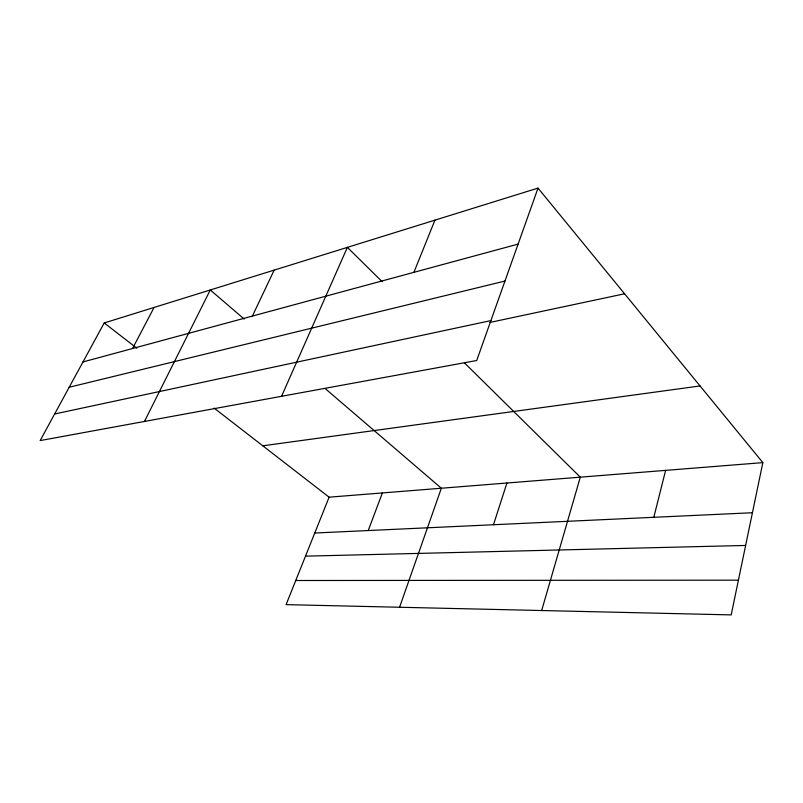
<?xml version="1.0" encoding="UTF-8"?>
<svg xmlns="http://www.w3.org/2000/svg" width="803" height="803" viewBox="0 0 803 803"><rect width="100%" height="100%" fill="white"/><g stroke="black" fill="none" stroke-linecap="round" stroke-linejoin="round"><path stroke-width="1.2" d="M762.85 462.628L731.192 614.897L286.089 604.639L329.11 497.177L762.85 462.628L538.02 188.103L104.219 322.947L40.15 440.586L476.701 360.507L538.02 188.103M653.813 517.303L665.617 470.377M541.674 610.531L580.298 477.173L464.375 362.795M493.484 524.73L506.924 483.015M399.563 607.249L441.359 488.234L325.135 388.522M368.226 530.542L382.399 492.932M413.906 272.327L434.935 220.152M281.562 396.301L347.378 247.364L382.208 281.723M252.393 316.071L274.164 270.119M144.45 421.455L210.286 289.973L244.222 319.092M132.535 348.532L154.076 307.449M82.97 361.952L518.106 244.112M69.188 387.257L504.967 281.05M54.634 413.987L490.894 320.598M489.96 322.425L624.573 293.788M262.802 445.806L700.045 385.952M314.756 533.021L752.431 512.736M305.491 556.158L745.636 545.448M295.745 580.509L738.419 580.167M104.219 322.947L136.801 348.191M214.13 408.095L329.11 497.177"/></g></svg>
